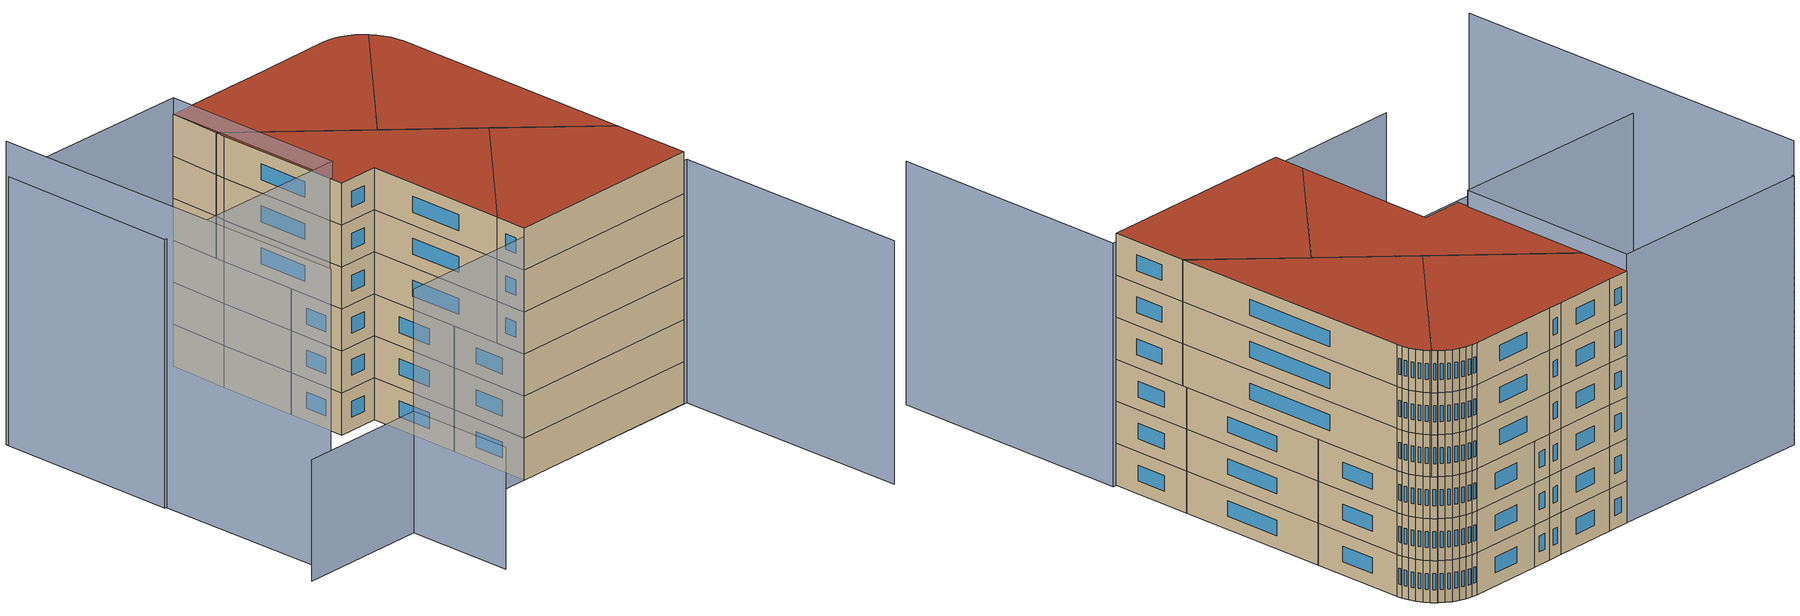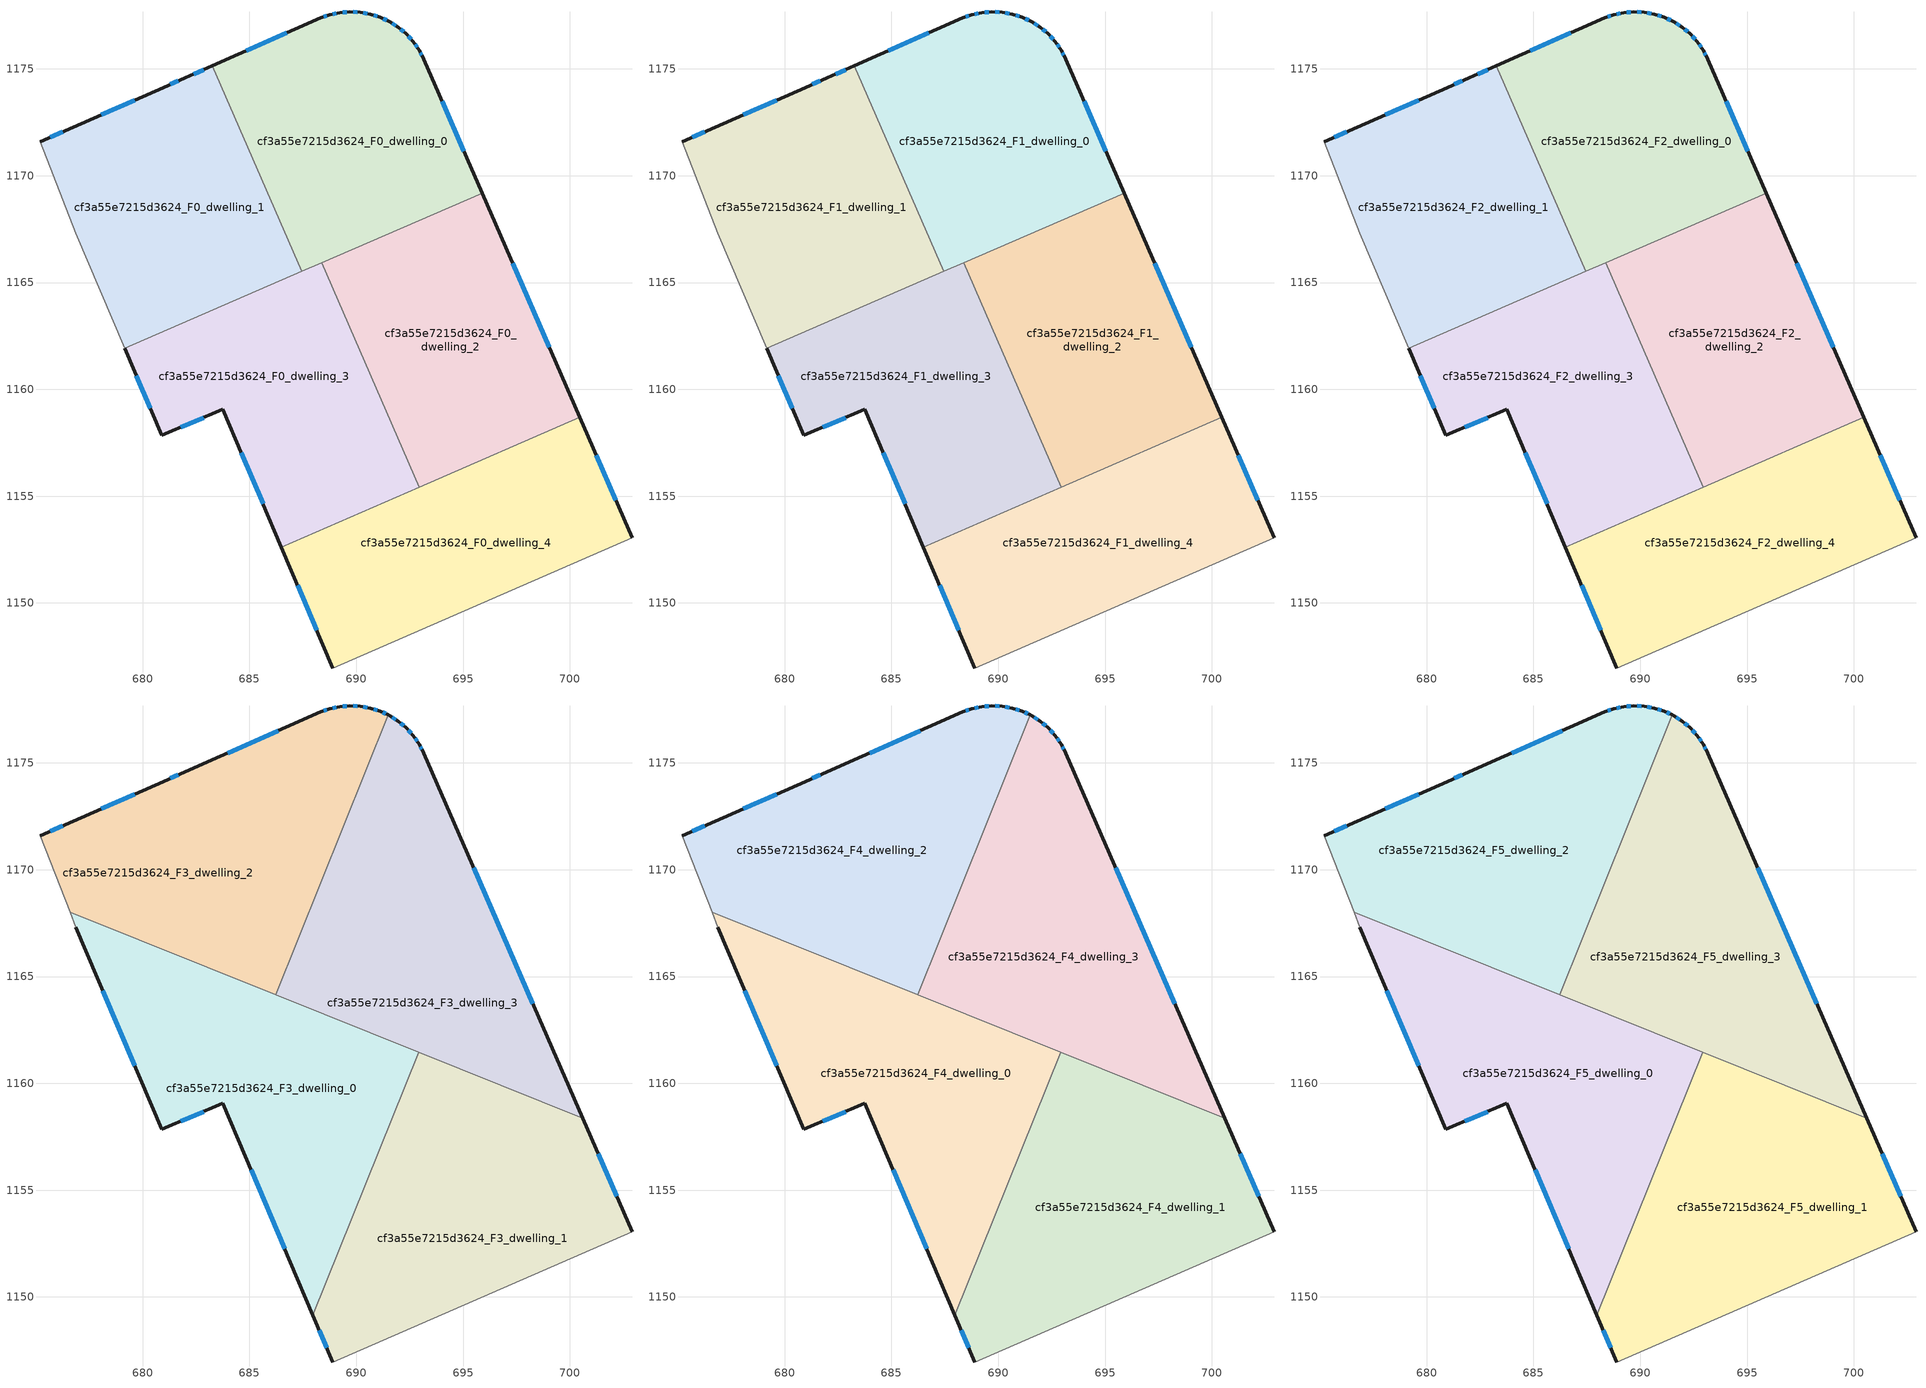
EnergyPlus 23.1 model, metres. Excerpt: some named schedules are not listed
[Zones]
cf3a55e7215d3624_F0_dwelling_0
 floor ground (EU_floor_Construction): 692.94,1175.88 693.14,1175.51 693.16,1175.46 695.89,1169.19 687.45,1165.52 683.27,1175.14 688.34,1177.39 688.75,1177.53 689.22,1177.63 689.71,1177.67 690.19,1177.65 690.67,1177.57 691.12,1177.42 691.13,1177.42 691.57,1177.21 691.97,1176.95 692.34,1176.64 692.67,1176.28 z0
 wall outside (EU_wall_Construction): 695.89,1169.19 693.16,1175.46 693.14,1175.51 692.94,1175.88 692.67,1176.28 692.34,1176.64 691.97,1176.95 691.57,1177.21 691.13,1177.42 691.12,1177.42 690.67,1177.57 690.19,1177.65 689.71,1177.67 689.22,1177.63 688.75,1177.53 688.34,1177.39 683.27,1175.14 z0:3
 wall to cf3a55e7215d3624_F0_dwelling_1 (EU_wall_Construction): 683.27,1175.14 687.45,1165.52 z0:3
 wall to cf3a55e7215d3624_F0_dwelling_2 (EU_wall_Construction): 688.38,1165.92 695.89,1169.19 z0:3
 wall to cf3a55e7215d3624_F0_dwelling_3 (EU_wall_Construction): 687.45,1165.52 688.38,1165.92 z0:3
 window (EU_Window_Construction): 686.75,1176.68 684.86,1175.85 / 688.62,1177.49 688.47,1177.43 / 689.07,1177.6 688.9,1177.56 / 689.55,1177.66 689.37,1177.65 / 690.04,1177.66 689.86,1177.67 / 690.52,1177.59 690.34,1177.63 / 690.98,1177.47 690.81,1177.52 / 691.43,1177.28 691.27,1177.35 / 691.85,1177.03 691.69,1177.13 / 692.23,1176.73 692.09,1176.85 / 692.57,1176.39 692.45,1176.52 / 692.86,1176 692.76,1176.15 / 693.08,1175.63 693.01,1175.76 / 695.03,1171.16 694.02,1173.5 z0.94:2.06
cf3a55e7215d3624_F0_dwelling_1
 floor ground (EU_floor_Construction): 683.27,1175.14 687.45,1165.52 679.16,1161.92 676.87,1167.31 675.2,1171.59 676.74,1172.26 680.96,1174.13 682,1174.58 z0
 wall outside (EU_wall_Construction): 683.27,1175.14 682,1174.58 680.96,1174.13 676.74,1172.26 675.2,1171.59 z0:3
 wall adiabatic (EU_wall_Construction): 675.2,1171.59 676.87,1167.31 679.16,1161.92 z0:3
 wall to cf3a55e7215d3624_F0_dwelling_3 (EU_wall_Construction): 679.16,1161.92 687.45,1165.52 z0:3
 window (EU_Window_Construction): 676.26,1172.05 675.68,1171.8 / 679.64,1173.54 678.06,1172.85 / 681.67,1174.44 681.28,1174.27 / 682.87,1174.97 682.39,1174.76 z0.94:2.06
cf3a55e7215d3624_F0_dwelling_2
 floor ground (EU_floor_Construction): 695.89,1169.19 700.46,1158.68 692.95,1155.42 688.38,1165.92 z0
 wall outside (EU_wall_Construction): 700.46,1158.68 695.89,1169.19 z0:3
 wall to cf3a55e7215d3624_F0_dwelling_3 (EU_wall_Construction): 688.38,1165.92 692.95,1155.42 z0:3
 wall to cf3a55e7215d3624_F0_dwelling_4 (EU_wall_Construction): 692.95,1155.42 700.46,1158.68 z0:3
 window (EU_Window_Construction): 699.02,1161.98 697.32,1165.9 z0.94:2.06
cf3a55e7215d3624_F0_dwelling_3
 floor ground (EU_floor_Construction): 688.38,1165.92 692.95,1155.42 686.5,1152.61 683.76,1159.06 680.9,1157.84 679.16,1161.92 z0
 wall outside (EU_wall_Construction): 679.16,1161.92 680.9,1157.84 683.76,1159.06 686.5,1152.61 z0:3
 wall to cf3a55e7215d3624_F0_dwelling_4 (EU_wall_Construction): 686.5,1152.61 692.95,1155.42 z0:3
 window (EU_Window_Construction): 684.62,1157.04 685.64,1154.64 / 681.79,1158.23 682.86,1158.68 / 679.71,1160.64 680.35,1159.12 z0.94:2.06
cf3a55e7215d3624_F0_dwelling_4
 floor ground (EU_floor_Construction): 700.46,1158.68 702.91,1153.05 688.91,1146.95 686.5,1152.61 z0
 wall outside (EU_wall_Construction): 702.91,1153.05 700.46,1158.68 / 686.5,1152.61 688.91,1146.95 z0:3
 wall adiabatic (EU_wall_Construction): 688.91,1146.95 702.91,1153.05 z0:3
 window (EU_Window_Construction): 702.14,1154.82 701.23,1156.92 / 687.25,1150.84 688.15,1148.72 z0.94:2.06
cf3a55e7215d3624_F1_dwelling_0
 floor to cf3a55e7215d3624_F0_dwelling_0 (EU_floor_Construction): 692.94,1175.88 693.14,1175.51 693.16,1175.46 695.89,1169.19 687.45,1165.52 683.27,1175.14 688.34,1177.39 688.75,1177.53 689.22,1177.63 689.71,1177.67 690.19,1177.65 690.67,1177.57 691.12,1177.42 691.13,1177.42 691.57,1177.21 691.97,1176.95 692.34,1176.64 692.67,1176.28 z3
 wall outside (EU_wall_Construction): 695.89,1169.19 693.16,1175.46 693.14,1175.51 692.94,1175.88 692.67,1176.28 692.34,1176.64 691.97,1176.95 691.57,1177.21 691.13,1177.42 691.12,1177.42 690.67,1177.57 690.19,1177.65 689.71,1177.67 689.22,1177.63 688.75,1177.53 688.34,1177.39 683.27,1175.14 z3:6
 wall to cf3a55e7215d3624_F1_dwelling_1 (EU_wall_Construction): 683.27,1175.14 687.45,1165.52 z3:6
 wall to cf3a55e7215d3624_F1_dwelling_2 (EU_wall_Construction): 688.38,1165.92 695.89,1169.19 z3:6
 wall to cf3a55e7215d3624_F1_dwelling_3 (EU_wall_Construction): 687.45,1165.52 688.38,1165.92 z3:6
 window (EU_Window_Construction): 686.75,1176.68 684.86,1175.85 / 688.62,1177.49 688.47,1177.43 / 689.07,1177.6 688.9,1177.56 / 689.55,1177.66 689.37,1177.65 / 690.04,1177.66 689.86,1177.67 / 690.52,1177.59 690.34,1177.63 / 690.98,1177.47 690.81,1177.52 / 691.43,1177.28 691.27,1177.35 / 691.85,1177.03 691.69,1177.13 / 692.23,1176.73 692.09,1176.85 / 692.57,1176.39 692.45,1176.52 / 692.86,1176 692.76,1176.15 / 693.08,1175.63 693.01,1175.76 / 695.03,1171.16 694.02,1173.5 z3.94:5.06
cf3a55e7215d3624_F1_dwelling_1
 floor to cf3a55e7215d3624_F0_dwelling_1 (EU_floor_Construction): 683.27,1175.14 687.45,1165.52 679.16,1161.92 676.87,1167.31 675.2,1171.59 676.74,1172.26 680.96,1174.13 682,1174.58 z3
 wall outside (EU_wall_Construction): 683.27,1175.14 682,1174.58 680.96,1174.13 676.74,1172.26 675.2,1171.59 z3:6
 wall adiabatic (EU_wall_Construction): 675.2,1171.59 676.87,1167.31 679.16,1161.92 z3:6
 wall to cf3a55e7215d3624_F1_dwelling_3 (EU_wall_Construction): 679.16,1161.92 687.45,1165.52 z3:6
 window (EU_Window_Construction): 676.26,1172.05 675.68,1171.8 / 679.64,1173.54 678.06,1172.85 / 681.67,1174.44 681.28,1174.27 / 682.87,1174.97 682.39,1174.76 z3.94:5.06
cf3a55e7215d3624_F1_dwelling_2
 floor to cf3a55e7215d3624_F0_dwelling_2 (EU_floor_Construction): 695.89,1169.19 700.46,1158.68 692.95,1155.42 688.38,1165.92 z3
 wall outside (EU_wall_Construction): 700.46,1158.68 695.89,1169.19 z3:6
 wall to cf3a55e7215d3624_F1_dwelling_3 (EU_wall_Construction): 688.38,1165.92 692.95,1155.42 z3:6
 wall to cf3a55e7215d3624_F1_dwelling_4 (EU_wall_Construction): 692.95,1155.42 700.46,1158.68 z3:6
 window (EU_Window_Construction): 699.02,1161.98 697.32,1165.9 z3.94:5.06
cf3a55e7215d3624_F1_dwelling_3
 floor to cf3a55e7215d3624_F0_dwelling_3 (EU_floor_Construction): 688.38,1165.92 692.95,1155.42 686.5,1152.61 683.76,1159.06 680.9,1157.84 679.16,1161.92 z3
 wall outside (EU_wall_Construction): 679.16,1161.92 680.9,1157.84 683.76,1159.06 686.5,1152.61 z3:6
 wall to cf3a55e7215d3624_F1_dwelling_4 (EU_wall_Construction): 686.5,1152.61 692.95,1155.42 z3:6
 window (EU_Window_Construction): 684.62,1157.04 685.64,1154.64 / 681.79,1158.23 682.86,1158.68 / 679.71,1160.64 680.35,1159.12 z3.94:5.06
cf3a55e7215d3624_F1_dwelling_4
 floor to cf3a55e7215d3624_F0_dwelling_4 (EU_floor_Construction): 700.46,1158.68 702.91,1153.05 688.91,1146.95 686.5,1152.61 z3
 wall outside (EU_wall_Construction): 702.91,1153.05 700.46,1158.68 / 686.5,1152.61 688.91,1146.95 z3:6
 wall adiabatic (EU_wall_Construction): 688.91,1146.95 702.91,1153.05 z3:6
 window (EU_Window_Construction): 702.14,1154.82 701.23,1156.92 / 687.25,1150.84 688.15,1148.72 z3.94:5.06
cf3a55e7215d3624_F2_dwelling_0
 floor to cf3a55e7215d3624_F1_dwelling_0 (EU_floor_Construction): 692.94,1175.88 693.14,1175.51 693.16,1175.46 695.89,1169.19 687.45,1165.52 683.27,1175.14 688.34,1177.39 688.75,1177.53 689.22,1177.63 689.71,1177.67 690.19,1177.65 690.67,1177.57 691.12,1177.42 691.13,1177.42 691.57,1177.21 691.97,1176.95 692.34,1176.64 692.67,1176.28 z6
 wall outside (EU_wall_Construction): 695.89,1169.19 693.16,1175.46 693.14,1175.51 692.94,1175.88 692.67,1176.28 692.34,1176.64 691.97,1176.95 691.57,1177.21 691.13,1177.42 691.12,1177.42 690.67,1177.57 690.19,1177.65 689.71,1177.67 689.22,1177.63 688.75,1177.53 688.34,1177.39 683.27,1175.14 z6:9
 wall to cf3a55e7215d3624_F2_dwelling_1 (EU_wall_Construction): 683.27,1175.14 687.45,1165.52 z6:9
 wall to cf3a55e7215d3624_F2_dwelling_2 (EU_wall_Construction): 688.38,1165.92 695.89,1169.19 z6:9
 wall to cf3a55e7215d3624_F2_dwelling_3 (EU_wall_Construction): 687.45,1165.52 688.38,1165.92 z6:9
 window (EU_Window_Construction): 686.75,1176.68 684.86,1175.85 / 688.62,1177.49 688.47,1177.43 / 689.07,1177.6 688.9,1177.56 / 689.55,1177.66 689.37,1177.65 / 690.04,1177.66 689.86,1177.67 / 690.52,1177.59 690.34,1177.63 / 690.98,1177.47 690.81,1177.52 / 691.43,1177.28 691.27,1177.35 / 691.85,1177.03 691.69,1177.13 / 692.23,1176.73 692.09,1176.85 / 692.57,1176.39 692.45,1176.52 / 692.86,1176 692.76,1176.15 / 693.08,1175.63 693.01,1175.76 / 695.03,1171.16 694.02,1173.5 z6.94:8.06
cf3a55e7215d3624_F2_dwelling_1
 floor to cf3a55e7215d3624_F1_dwelling_1 (EU_floor_Construction): 683.27,1175.14 687.45,1165.52 679.16,1161.92 676.87,1167.31 675.2,1171.59 676.74,1172.26 680.96,1174.13 682,1174.58 z6
 wall outside (EU_wall_Construction): 683.27,1175.14 682,1174.58 680.96,1174.13 676.74,1172.26 675.2,1171.59 z6:9
 wall adiabatic (EU_wall_Construction): 675.2,1171.59 676.87,1167.31 679.16,1161.92 z6:9
 wall to cf3a55e7215d3624_F2_dwelling_3 (EU_wall_Construction): 679.16,1161.92 687.45,1165.52 z6:9
 window (EU_Window_Construction): 676.26,1172.05 675.68,1171.8 / 679.64,1173.54 678.06,1172.85 / 681.67,1174.44 681.28,1174.27 / 682.87,1174.97 682.39,1174.76 z6.94:8.06
cf3a55e7215d3624_F2_dwelling_2
 floor to cf3a55e7215d3624_F1_dwelling_2 (EU_floor_Construction): 695.89,1169.19 700.46,1158.68 692.95,1155.42 688.38,1165.92 z6
 wall outside (EU_wall_Construction): 700.46,1158.68 695.89,1169.19 z6:9
 wall to cf3a55e7215d3624_F2_dwelling_3 (EU_wall_Construction): 688.38,1165.92 692.95,1155.42 z6:9
 wall to cf3a55e7215d3624_F2_dwelling_4 (EU_wall_Construction): 692.95,1155.42 700.46,1158.68 z6:9
 window (EU_Window_Construction): 699.02,1161.98 697.32,1165.9 z6.94:8.06
 ceiling adiabatic (EU_roof_Construction): 700.46,1158.68 695.89,1169.19 688.38,1165.92 689.78,1162.71 700.14,1158.55 z9; 700.14,1158.55 689.78,1162.71 692.95,1155.42 z9
cf3a55e7215d3624_F2_dwelling_3
 floor to cf3a55e7215d3624_F1_dwelling_3 (EU_floor_Construction): 688.38,1165.92 692.95,1155.42 686.5,1152.61 683.76,1159.06 680.9,1157.84 679.16,1161.92 z6
 wall outside (EU_wall_Construction): 679.16,1161.92 680.9,1157.84 683.76,1159.06 686.5,1152.61 z6:9
 wall to cf3a55e7215d3624_F2_dwelling_4 (EU_wall_Construction): 686.5,1152.61 692.95,1155.42 z6:9
 window (EU_Window_Construction): 684.62,1157.04 685.64,1154.64 / 681.79,1158.23 682.86,1158.68 / 679.71,1160.64 680.35,1159.12 z6.94:8.06
 ceiling adiabatic (EU_roof_Construction): 692.95,1155.42 691.67,1158.35 689.98,1154.13 z9; 689.78,1162.71 688.38,1165.92 686.65,1165.17 686.23,1164.14 z9
cf3a55e7215d3624_F2_dwelling_4
 floor to cf3a55e7215d3624_F1_dwelling_4 (EU_floor_Construction): 700.46,1158.68 702.91,1153.05 688.91,1146.95 686.5,1152.61 z6
 wall outside (EU_wall_Construction): 702.91,1153.05 700.46,1158.68 / 686.5,1152.61 688.91,1146.95 z6:9
 wall adiabatic (EU_wall_Construction): 688.91,1146.95 702.91,1153.05 z6:9
 window (EU_Window_Construction): 702.14,1154.82 701.23,1156.92 / 687.25,1150.84 688.15,1148.72 z6.94:8.06
cf3a55e7215d3624_F3_dwelling_0
 floor to cf3a55e7215d3624_F2_dwelling_3 (EU_floor_Construction): 689.78,1162.71 691.67,1158.35 689.98,1154.13 686.5,1152.61 683.76,1159.06 680.9,1157.84 679.17,1161.92 685.21,1164.55 z9
 floor to cf3a55e7215d3624_F2_dwelling_4 (EU_floor_Construction): 689.98,1154.13 687.97,1149.14 686.5,1152.61 z9
 floor to cf3a55e7215d3624_F2_dwelling_1 (EU_floor_Construction): 685.21,1164.55 679.17,1161.92 676.87,1167.31 676.6,1168.01 z9
 floor adiabatic (EU_floor_Construction): 692.92,1161.45 691.67,1158.35 689.78,1162.71 z9
 wall outside (EU_wall_Construction): 676.87,1167.31 680.9,1157.84 683.76,1159.06 687.97,1149.14 z9:12
 wall to cf3a55e7215d3624_F3_dwelling_1 (EU_wall_Construction): 687.97,1149.14 692.92,1161.45 z9:12
 wall adiabatic (EU_wall_Construction): 676.6,1168.01 676.87,1167.31 z9:12
 wall to cf3a55e7215d3624_F3_dwelling_2 (EU_wall_Construction): 686.23,1164.14 676.6,1168.01 z9:12
 wall to cf3a55e7215d3624_F3_dwelling_3 (EU_wall_Construction): 692.92,1161.45 686.23,1164.14 z9:12
 window (EU_Window_Construction): 685.08,1155.95 686.65,1152.25 / 681.79,1158.23 682.86,1158.68 / 678.13,1164.35 679.64,1160.81 z9.94:11.06
cf3a55e7215d3624_F3_dwelling_1
 floor to cf3a55e7215d3624_F2_dwelling_4 (EU_floor_Construction): 700.6,1158.36 702.91,1153.05 688.91,1146.95 687.97,1149.14 689.98,1154.13 700.14,1158.55 z9
 floor adiabatic (EU_floor_Construction): 700.14,1158.55 689.98,1154.13 692.92,1161.45 z9
 wall outside (EU_wall_Construction): 687.97,1149.14 688.91,1146.95 / 702.91,1153.05 700.6,1158.36 z9:12
 wall adiabatic (EU_wall_Construction): 688.91,1146.95 702.91,1153.05 z9:12
 wall to cf3a55e7215d3624_F3_dwelling_3 (EU_wall_Construction): 700.6,1158.36 692.92,1161.45 z9:12
 window (EU_Window_Construction): 688.27,1148.45 688.61,1147.63 / 702.18,1154.71 701.32,1156.7 z9.94:11.06
cf3a55e7215d3624_F3_dwelling_2
 floor to cf3a55e7215d3624_F2_dwelling_1 (EU_floor_Construction): 683.27,1175.14 687.11,1166.31 686.65,1165.17 685.21,1164.55 676.6,1168.01 675.2,1171.59 676.74,1172.26 680.96,1174.13 682,1174.58 z9
 floor to cf3a55e7215d3624_F2_dwelling_0 (EU_floor_Construction): 691.5,1177.24 687.11,1166.31 683.27,1175.14 688.34,1177.39 688.75,1177.53 689.22,1177.63 689.71,1177.67 690.19,1177.65 690.67,1177.57 691.12,1177.42 691.13,1177.42 z9
 floor to cf3a55e7215d3624_F2_dwelling_3 (EU_floor_Construction): 686.65,1165.17 686.23,1164.14 685.21,1164.55 z9
 wall outside (EU_wall_Construction): 691.5,1177.24 691.13,1177.42 691.12,1177.42 690.67,1177.57 690.19,1177.65 689.71,1177.67 689.22,1177.63 688.75,1177.53 688.34,1177.39 682,1174.58 680.96,1174.13 676.74,1172.26 675.2,1171.59 z9:12
 wall to cf3a55e7215d3624_F3_dwelling_3 (EU_wall_Construction): 686.23,1164.14 691.5,1177.24 z9:12
 wall adiabatic (EU_wall_Construction): 675.2,1171.59 676.6,1168.01 z9:12
 window (EU_Window_Construction): 686.35,1176.51 683.98,1175.46 / 688.62,1177.49 688.47,1177.43 / 689.07,1177.6 688.9,1177.56 / 689.55,1177.66 689.37,1177.65 / 690.04,1177.66 689.86,1177.67 / 690.52,1177.59 690.34,1177.63 / 690.98,1177.47 690.81,1177.52 / 691.38,1177.3 691.24,1177.36 / 676.26,1172.05 675.68,1171.8 / 679.64,1173.54 678.06,1172.85 / 681.67,1174.44 681.28,1174.27 z9.94:11.06
cf3a55e7215d3624_F3_dwelling_3
 floor to cf3a55e7215d3624_F2_dwelling_0 (EU_floor_Construction): 692.94,1175.88 693.14,1175.51 693.16,1175.46 695.89,1169.19 687.45,1165.52 687.11,1166.31 691.5,1177.24 691.57,1177.21 691.97,1176.95 692.34,1176.64 692.67,1176.28 z9
 floor to cf3a55e7215d3624_F2_dwelling_1 (EU_floor_Construction): 687.11,1166.31 687.45,1165.52 686.65,1165.17 z9
 floor to cf3a55e7215d3624_F2_dwelling_4 (EU_floor_Construction): 700.46,1158.68 700.6,1158.36 700.14,1158.55 z9
 floor adiabatic (EU_floor_Construction): 695.89,1169.19 700.6,1158.36 700.46,1158.68 700.14,1158.55 686.23,1164.14 686.65,1165.17 z9
 wall outside (EU_wall_Construction): 700.6,1158.36 693.16,1175.46 693.14,1175.51 692.94,1175.88 692.67,1176.28 692.34,1176.64 691.97,1176.95 691.57,1177.21 691.5,1177.24 z9:12
 window (EU_Window_Construction): 692.57,1176.39 692.45,1176.52 / 692.86,1176 692.76,1176.15 / 693.08,1175.63 693.01,1175.76 / 698.27,1163.72 695.49,1170.1 / 691.85,1177.03 691.69,1177.13 / 692.23,1176.73 692.09,1176.85 z9.94:11.06
cf3a55e7215d3624_F4_dwelling_0
 floor to cf3a55e7215d3624_F3_dwelling_0 (EU_floor_Construction): 692.92,1161.45 687.97,1149.14 683.76,1159.06 680.9,1157.84 676.87,1167.31 676.6,1168.01 z12
 wall outside (EU_wall_Construction): 676.87,1167.31 680.9,1157.84 683.76,1159.06 687.97,1149.14 z12:15
 wall to cf3a55e7215d3624_F4_dwelling_1 (EU_wall_Construction): 687.97,1149.14 692.92,1161.45 z12:15
 wall adiabatic (EU_wall_Construction): 676.6,1168.01 676.87,1167.31 z12:15
 wall to cf3a55e7215d3624_F4_dwelling_2 (EU_wall_Construction): 686.23,1164.14 676.6,1168.01 z12:15
 wall to cf3a55e7215d3624_F4_dwelling_3 (EU_wall_Construction): 692.92,1161.45 686.23,1164.14 z12:15
 window (EU_Window_Construction): 685.08,1155.95 686.65,1152.25 / 681.79,1158.23 682.86,1158.68 / 678.13,1164.35 679.64,1160.81 z12.94:14.06
cf3a55e7215d3624_F4_dwelling_1
 floor to cf3a55e7215d3624_F3_dwelling_1 (EU_floor_Construction): 700.6,1158.36 702.91,1153.05 688.91,1146.95 687.97,1149.14 692.92,1161.45 z12
 wall outside (EU_wall_Construction): 687.97,1149.14 688.91,1146.95 / 702.91,1153.05 700.6,1158.36 z12:15
 wall adiabatic (EU_wall_Construction): 688.91,1146.95 702.91,1153.05 z12:15
 wall to cf3a55e7215d3624_F4_dwelling_3 (EU_wall_Construction): 700.6,1158.36 692.92,1161.45 z12:15
 window (EU_Window_Construction): 688.27,1148.45 688.61,1147.63 / 702.18,1154.71 701.32,1156.7 z12.94:14.06
cf3a55e7215d3624_F4_dwelling_2
 floor to cf3a55e7215d3624_F3_dwelling_2 (EU_floor_Construction): 691.5,1177.24 686.23,1164.14 676.6,1168.01 675.2,1171.59 676.74,1172.26 680.96,1174.13 682,1174.58 688.34,1177.39 688.75,1177.53 689.22,1177.63 689.71,1177.67 690.19,1177.65 690.67,1177.57 691.12,1177.42 691.13,1177.42 z12
 wall outside (EU_wall_Construction): 691.5,1177.24 691.13,1177.42 691.12,1177.42 690.67,1177.57 690.19,1177.65 689.71,1177.67 689.22,1177.63 688.75,1177.53 688.34,1177.39 682,1174.58 680.96,1174.13 676.74,1172.26 675.2,1171.59 z12:15
 wall to cf3a55e7215d3624_F4_dwelling_3 (EU_wall_Construction): 686.23,1164.14 691.5,1177.24 z12:15
 wall adiabatic (EU_wall_Construction): 675.2,1171.59 676.6,1168.01 z12:15
 window (EU_Window_Construction): 686.35,1176.51 683.98,1175.46 / 688.62,1177.49 688.47,1177.43 / 689.07,1177.6 688.9,1177.56 / 689.55,1177.66 689.37,1177.65 / 690.04,1177.66 689.86,1177.67 / 690.52,1177.59 690.34,1177.63 / 690.98,1177.47 690.81,1177.52 / 691.38,1177.3 691.24,1177.36 / 676.26,1172.05 675.68,1171.8 / 679.64,1173.54 678.06,1172.85 / 681.67,1174.44 681.28,1174.27 z12.94:14.06
cf3a55e7215d3624_F4_dwelling_3
 floor to cf3a55e7215d3624_F3_dwelling_3 (EU_floor_Construction): 693.16,1175.46 700.6,1158.36 686.23,1164.14 691.5,1177.24 691.57,1177.21 691.97,1176.95 692.34,1176.64 692.67,1176.28 692.94,1175.88 693.14,1175.51 z12
 wall outside (EU_wall_Construction): 700.6,1158.36 693.16,1175.46 693.14,1175.51 692.94,1175.88 692.67,1176.28 692.34,1176.64 691.97,1176.95 691.57,1177.21 691.5,1177.24 z12:15
 window (EU_Window_Construction): 692.57,1176.39 692.45,1176.52 / 692.86,1176 692.76,1176.15 / 693.08,1175.63 693.01,1175.76 / 698.27,1163.72 695.49,1170.1 / 691.85,1177.03 691.69,1177.13 / 692.23,1176.73 692.09,1176.85 z12.94:14.06
cf3a55e7215d3624_F5_dwelling_0
 floor to cf3a55e7215d3624_F4_dwelling_0 (EU_floor_Construction): 692.92,1161.45 687.97,1149.14 683.76,1159.06 680.9,1157.84 676.87,1167.31 676.6,1168.01 z15
 wall outside (EU_wall_Construction): 676.87,1167.31 680.9,1157.84 683.76,1159.06 687.97,1149.14 z15:18
 wall to cf3a55e7215d3624_F5_dwelling_1 (EU_wall_Construction): 687.97,1149.14 692.92,1161.45 z15:18
 wall adiabatic (EU_wall_Construction): 676.6,1168.01 676.87,1167.31 z15:18
 wall to cf3a55e7215d3624_F5_dwelling_2 (EU_wall_Construction): 686.23,1164.14 676.6,1168.01 z15:18
 wall to cf3a55e7215d3624_F5_dwelling_3 (EU_wall_Construction): 692.92,1161.45 686.23,1164.14 z15:18
 window (EU_Window_Construction): 685.08,1155.95 686.65,1152.25 / 681.79,1158.23 682.86,1158.68 / 678.13,1164.35 679.64,1160.81 z15.94:17.06
 roof outside (EU_roof_Construction): 687.97,1149.14 692.92,1161.45 676.6,1168.01 676.87,1167.31 680.9,1157.84 683.76,1159.06 z18
cf3a55e7215d3624_F5_dwelling_1
 floor to cf3a55e7215d3624_F4_dwelling_1 (EU_floor_Construction): 700.6,1158.36 702.91,1153.05 688.91,1146.95 687.97,1149.14 692.92,1161.45 z15
 wall outside (EU_wall_Construction): 687.97,1149.14 688.91,1146.95 / 702.91,1153.05 700.6,1158.36 z15:18
 wall adiabatic (EU_wall_Construction): 688.91,1146.95 702.91,1153.05 z15:18
 wall to cf3a55e7215d3624_F5_dwelling_3 (EU_wall_Construction): 700.6,1158.36 692.92,1161.45 z15:18
 window (EU_Window_Construction): 688.27,1148.45 688.61,1147.63 / 702.18,1154.71 701.32,1156.7 z15.94:17.06
 roof outside (EU_roof_Construction): 702.91,1153.05 700.6,1158.36 692.92,1161.45 687.97,1149.14 688.91,1146.95 z18
cf3a55e7215d3624_F5_dwelling_2
 floor to cf3a55e7215d3624_F4_dwelling_2 (EU_floor_Construction): 691.5,1177.24 686.23,1164.14 676.6,1168.01 675.2,1171.59 676.74,1172.26 680.96,1174.13 682,1174.58 688.34,1177.39 688.75,1177.53 689.22,1177.63 689.71,1177.67 690.19,1177.65 690.67,1177.57 691.12,1177.42 691.13,1177.42 z15
 wall outside (EU_wall_Construction): 691.5,1177.24 691.13,1177.42 691.12,1177.42 690.67,1177.57 690.19,1177.65 689.71,1177.67 689.22,1177.63 688.75,1177.53 688.34,1177.39 682,1174.58 680.96,1174.13 676.74,1172.26 675.2,1171.59 z15:18
 wall to cf3a55e7215d3624_F5_dwelling_3 (EU_wall_Construction): 686.23,1164.14 691.5,1177.24 z15:18
 wall adiabatic (EU_wall_Construction): 675.2,1171.59 676.6,1168.01 z15:18
 window (EU_Window_Construction): 686.35,1176.51 683.98,1175.46 / 688.62,1177.49 688.47,1177.43 / 689.07,1177.6 688.9,1177.56 / 689.55,1177.66 689.37,1177.65 / 690.04,1177.66 689.86,1177.67 / 690.52,1177.59 690.34,1177.63 / 690.98,1177.47 690.81,1177.52 / 691.38,1177.3 691.24,1177.36 / 676.26,1172.05 675.68,1171.8 / 679.64,1173.54 678.06,1172.85 / 681.67,1174.44 681.28,1174.27 z15.94:17.06
 roof outside (EU_roof_Construction): 686.23,1164.14 691.5,1177.24 691.13,1177.42 691.12,1177.42 690.67,1177.57 690.19,1177.65 689.71,1177.67 689.22,1177.63 688.75,1177.53 688.34,1177.39 682,1174.58 680.96,1174.13 676.74,1172.26 675.2,1171.59 676.6,1168.01 z18
cf3a55e7215d3624_F5_dwelling_3
 floor to cf3a55e7215d3624_F4_dwelling_3 (EU_floor_Construction): 693.16,1175.46 700.6,1158.36 686.23,1164.14 691.5,1177.24 691.57,1177.21 691.97,1176.95 692.34,1176.64 692.67,1176.28 692.94,1175.88 693.14,1175.51 z15
 wall outside (EU_wall_Construction): 700.6,1158.36 693.16,1175.46 693.14,1175.51 692.94,1175.88 692.67,1176.28 692.34,1176.64 691.97,1176.95 691.57,1177.21 691.5,1177.24 z15:18
 window (EU_Window_Construction): 692.57,1176.39 692.45,1176.52 / 692.86,1176 692.76,1176.15 / 693.08,1175.63 693.01,1175.76 / 698.27,1163.72 695.49,1170.1 / 691.85,1177.03 691.69,1177.13 / 692.23,1176.73 692.09,1176.85 z15.94:17.06
 roof outside (EU_roof_Construction): 700.6,1158.36 693.16,1175.46 693.14,1175.51 692.94,1175.88 692.67,1176.28 692.34,1176.64 691.97,1176.95 691.57,1177.21 691.5,1177.24 686.23,1164.14 z18
shading: 670.25,1138.82 679.2,1142.72 / 679.2,1142.72 682.41,1135.35 z0:8.7; 679.19,1142.72 703.14,1153.15 / 703.14,1153.15 710.35,1136.6 z0:17.4; 660.62,1165.35 671.94,1139.56 z0:21.7; 666.07,1152.56 660.61,1165.38 / 660.61,1165.38 675.2,1171.6 / 675.2,1171.6 680.66,1158.77 / 680.66,1158.77 666.07,1152.56 z0:19.2
[Building]
EU S2 Campaign: North Axis=0; Terrain=City; Solar Distribution=FullExterior
[Site:Location]
Vienna: Latitude=48; Longitude=16.5; Time Zone=1; Elevation=183
[SizingPeriod:WeatherFileDays]
AnnualSizingPeriod: Begin Month=1; Begin Day of Month=1; End Month=12; End Day of Month=31; Day of Week for Start Day=Monday; Use Weather File Daylight Saving Period=No; Use Weather File Rain and Snow Indicators=No
[MATERIAL]
EU_InternalMass_Material: Roughness=MediumRough; Thickness=0.1; Conductivity=1; Density=1800; Specific Heat=900; Thermal Absorptance=0.9; Solar Absorptance=0.7; Visible Absorptance=0.7
[MATERIAL:NOMASS] Roughness=MediumRough; Thermal Absorptance=0.9; Solar Absorptance=0.7; Visible Absorptance=0.7
Name | Thermal Resistance
EU_wall_NoMass | 0.914258
EU_roof_NoMass | 0.954009
EU_floor_NoMass | 1.09711
[WINDOWMATERIAL:SIMPLEGLAZINGSYSTEM]
EU_Window_SimpleGlazing: UFactor=2.09642; Solar Heat Gain Coefficient=0.65; Visible Transmittance=0.65
[CONSTRUCTION]
EU_wall_Construction: EU_wall_NoMass
EU_roof_Construction: EU_roof_NoMass
EU_floor_Construction: EU_floor_NoMass
EU_Window_Construction: EU_Window_SimpleGlazing
EU_InternalMass_Construction: EU_InternalMass_Material
[ZONE] Type=1; Multiplier=1; Ceiling Height=autocalculate; Floor Area=autocalculate; Part of Total Floor Area=Yes
Name | Volume
cf3a55e7215d3624_F0_dwelling_0; cf3a55e7215d3624_F1_dwelling_0; cf3a55e7215d3624_F2_dwelling_0 | 281.453
cf3a55e7215d3624_F3_dwelling_0; cf3a55e7215d3624_F4_dwelling_0; cf3a55e7215d3624_F5_dwelling_0 | 351.748
cf3a55e7215d3624_F0_dwelling_1; cf3a55e7215d3624_F1_dwelling_1; cf3a55e7215d3624_F2_dwelling_1 | 281.4375
cf3a55e7215d3624_F3_dwelling_1; cf3a55e7215d3624_F4_dwelling_1; cf3a55e7215d3624_F5_dwelling_1 | 351.843
cf3a55e7215d3624_F0_dwelling_2; cf3a55e7215d3624_F1_dwelling_2; cf3a55e7215d3624_F2_dwelling_2 | 281.445
cf3a55e7215d3624_F3_dwelling_2; cf3a55e7215d3624_F4_dwelling_2; cf3a55e7215d3624_F5_dwelling_2 | 351.8
cf3a55e7215d3624_F0_dwelling_3; cf3a55e7215d3624_F1_dwelling_3; cf3a55e7215d3624_F2_dwelling_3 | 281.446
cf3a55e7215d3624_F3_dwelling_3; cf3a55e7215d3624_F4_dwelling_3; cf3a55e7215d3624_F5_dwelling_3 | 351.841
cf3a55e7215d3624_F0_dwelling_4; cf3a55e7215d3624_F1_dwelling_4; cf3a55e7215d3624_F2_dwelling_4 | 281.479
[INTERNALMASS] Construction=EU_InternalMass_Construction
Name | Zone or ZoneList | Surface Area
cf3a55e7215d3624_F0_dwelling_0_EU_InternalMass | cf3a55e7215d3624_F0_dwelling_0 | 93.8169
cf3a55e7215d3624_F0_dwelling_1_EU_InternalMass | cf3a55e7215d3624_F0_dwelling_1 | 93.8124
cf3a55e7215d3624_F0_dwelling_2_EU_InternalMass | cf3a55e7215d3624_F0_dwelling_2 | 93.8135
cf3a55e7215d3624_F0_dwelling_3_EU_InternalMass | cf3a55e7215d3624_F0_dwelling_3 | 93.8175
cf3a55e7215d3624_F0_dwelling_4_EU_InternalMass | cf3a55e7215d3624_F0_dwelling_4 | 93.826
cf3a55e7215d3624_F1_dwelling_0_EU_InternalMass | cf3a55e7215d3624_F1_dwelling_0 | 93.8169
cf3a55e7215d3624_F1_dwelling_1_EU_InternalMass | cf3a55e7215d3624_F1_dwelling_1 | 93.8124
cf3a55e7215d3624_F1_dwelling_2_EU_InternalMass | cf3a55e7215d3624_F1_dwelling_2 | 93.8135
cf3a55e7215d3624_F1_dwelling_3_EU_InternalMass | cf3a55e7215d3624_F1_dwelling_3 | 93.8175
cf3a55e7215d3624_F1_dwelling_4_EU_InternalMass | cf3a55e7215d3624_F1_dwelling_4 | 93.826
cf3a55e7215d3624_F2_dwelling_0_EU_InternalMass | cf3a55e7215d3624_F2_dwelling_0 | 93.8169
cf3a55e7215d3624_F2_dwelling_1_EU_InternalMass | cf3a55e7215d3624_F2_dwelling_1 | 93.8124
cf3a55e7215d3624_F2_dwelling_2_EU_InternalMass | cf3a55e7215d3624_F2_dwelling_2 | 93.8135
cf3a55e7215d3624_F2_dwelling_3_EU_InternalMass | cf3a55e7215d3624_F2_dwelling_3 | 93.8175
cf3a55e7215d3624_F2_dwelling_4_EU_InternalMass | cf3a55e7215d3624_F2_dwelling_4 | 93.826
cf3a55e7215d3624_F3_dwelling_0_EU_InternalMass | cf3a55e7215d3624_F3_dwelling_0 | 117.264
cf3a55e7215d3624_F3_dwelling_1_EU_InternalMass | cf3a55e7215d3624_F3_dwelling_1 | 117.281
cf3a55e7215d3624_F3_dwelling_2_EU_InternalMass | cf3a55e7215d3624_F3_dwelling_2 | 117.266
cf3a55e7215d3624_F3_dwelling_3_EU_InternalMass | cf3a55e7215d3624_F3_dwelling_3 | 117.28
cf3a55e7215d3624_F4_dwelling_0_EU_InternalMass | cf3a55e7215d3624_F4_dwelling_0 | 117.264
cf3a55e7215d3624_F4_dwelling_1_EU_InternalMass | cf3a55e7215d3624_F4_dwelling_1 | 117.281
cf3a55e7215d3624_F4_dwelling_2_EU_InternalMass | cf3a55e7215d3624_F4_dwelling_2 | 117.266
cf3a55e7215d3624_F4_dwelling_3_EU_InternalMass | cf3a55e7215d3624_F4_dwelling_3 | 117.28
cf3a55e7215d3624_F5_dwelling_0_EU_InternalMass | cf3a55e7215d3624_F5_dwelling_0 | 117.264
cf3a55e7215d3624_F5_dwelling_1_EU_InternalMass | cf3a55e7215d3624_F5_dwelling_1 | 117.281
cf3a55e7215d3624_F5_dwelling_2_EU_InternalMass | cf3a55e7215d3624_F5_dwelling_2 | 117.266
cf3a55e7215d3624_F5_dwelling_3_EU_InternalMass | cf3a55e7215d3624_F5_dwelling_3 | 117.28
[OTHEREQUIPMENT] Fuel Type=Electricity; Design Level Calculation Method=Watts/Area; Power per Zone Floor Area=1; Fraction Latent=0; Fraction Radiant=0; Fraction Lost=0; Carbon Dioxide Generation Rate=0; EndUse Subcategory=EU_Step8_InternalGains
Name | Zone or ZoneList or Space or SpaceList | Schedule
EU_Step8_InternalGain_cf3a55e7215d3624_F0_dwelling_0_f000 | cf3a55e7215d3624_F0_dwelling_0 | EU_Step8_GainSchedule_cf3a55e7215d3624_F0_dwelling_0_f000
EU_Step8_InternalGain_cf3a55e7215d3624_F0_dwelling_1_f000 | cf3a55e7215d3624_F0_dwelling_1 | EU_Step8_GainSchedule_cf3a55e7215d3624_F0_dwelling_1_f000
EU_Step8_InternalGain_cf3a55e7215d3624_F0_dwelling_2_f000 | cf3a55e7215d3624_F0_dwelling_2 | EU_Step8_GainSchedule_cf3a55e7215d3624_F0_dwelling_2_f000
EU_Step8_InternalGain_cf3a55e7215d3624_F0_dwelling_3_f000 | cf3a55e7215d3624_F0_dwelling_3 | EU_Step8_GainSchedule_cf3a55e7215d3624_F0_dwelling_3_f000
EU_Step8_InternalGain_cf3a55e7215d3624_F0_dwelling_4_f000 | cf3a55e7215d3624_F0_dwelling_4 | EU_Step8_GainSchedule_cf3a55e7215d3624_F0_dwelling_4_f000
EU_Step8_InternalGain_cf3a55e7215d3624_F1_dwelling_0_f000 | cf3a55e7215d3624_F1_dwelling_0 | EU_Step8_GainSchedule_cf3a55e7215d3624_F1_dwelling_0_f000
EU_Step8_InternalGain_cf3a55e7215d3624_F1_dwelling_1_f000 | cf3a55e7215d3624_F1_dwelling_1 | EU_Step8_GainSchedule_cf3a55e7215d3624_F1_dwelling_1_f000
EU_Step8_InternalGain_cf3a55e7215d3624_F1_dwelling_2_f000 | cf3a55e7215d3624_F1_dwelling_2 | EU_Step8_GainSchedule_cf3a55e7215d3624_F1_dwelling_2_f000
EU_Step8_InternalGain_cf3a55e7215d3624_F1_dwelling_3_f000 | cf3a55e7215d3624_F1_dwelling_3 | EU_Step8_GainSchedule_cf3a55e7215d3624_F1_dwelling_3_f000
EU_Step8_InternalGain_cf3a55e7215d3624_F1_dwelling_4_f000 | cf3a55e7215d3624_F1_dwelling_4 | EU_Step8_GainSchedule_cf3a55e7215d3624_F1_dwelling_4_f000
EU_Step8_InternalGain_cf3a55e7215d3624_F2_dwelling_0_f000 | cf3a55e7215d3624_F2_dwelling_0 | EU_Step8_GainSchedule_cf3a55e7215d3624_F2_dwelling_0_f000
EU_Step8_InternalGain_cf3a55e7215d3624_F2_dwelling_1_f000 | cf3a55e7215d3624_F2_dwelling_1 | EU_Step8_GainSchedule_cf3a55e7215d3624_F2_dwelling_1_f000
EU_Step8_InternalGain_cf3a55e7215d3624_F2_dwelling_2_f000 | cf3a55e7215d3624_F2_dwelling_2 | EU_Step8_GainSchedule_cf3a55e7215d3624_F2_dwelling_2_f000
EU_Step8_InternalGain_cf3a55e7215d3624_F2_dwelling_3_f000 | cf3a55e7215d3624_F2_dwelling_3 | EU_Step8_GainSchedule_cf3a55e7215d3624_F2_dwelling_3_f000
EU_Step8_InternalGain_cf3a55e7215d3624_F2_dwelling_4_f000 | cf3a55e7215d3624_F2_dwelling_4 | EU_Step8_GainSchedule_cf3a55e7215d3624_F2_dwelling_4_f000
EU_Step8_InternalGain_cf3a55e7215d3624_F3_dwelling_0_f000 | cf3a55e7215d3624_F3_dwelling_0 | EU_Step8_GainSchedule_cf3a55e7215d3624_F3_dwelling_0_f000
EU_Step8_InternalGain_cf3a55e7215d3624_F3_dwelling_1_f000 | cf3a55e7215d3624_F3_dwelling_1 | EU_Step8_GainSchedule_cf3a55e7215d3624_F3_dwelling_1_f000
EU_Step8_InternalGain_cf3a55e7215d3624_F3_dwelling_2_f000 | cf3a55e7215d3624_F3_dwelling_2 | EU_Step8_GainSchedule_cf3a55e7215d3624_F3_dwelling_2_f000
EU_Step8_InternalGain_cf3a55e7215d3624_F3_dwelling_3_f000 | cf3a55e7215d3624_F3_dwelling_3 | EU_Step8_GainSchedule_cf3a55e7215d3624_F3_dwelling_3_f000
EU_Step8_InternalGain_cf3a55e7215d3624_F4_dwelling_0_f000 | cf3a55e7215d3624_F4_dwelling_0 | EU_Step8_GainSchedule_cf3a55e7215d3624_F4_dwelling_0_f000
EU_Step8_InternalGain_cf3a55e7215d3624_F4_dwelling_1_f000 | cf3a55e7215d3624_F4_dwelling_1 | EU_Step8_GainSchedule_cf3a55e7215d3624_F4_dwelling_1_f000
EU_Step8_InternalGain_cf3a55e7215d3624_F4_dwelling_2_f000 | cf3a55e7215d3624_F4_dwelling_2 | EU_Step8_GainSchedule_cf3a55e7215d3624_F4_dwelling_2_f000
EU_Step8_InternalGain_cf3a55e7215d3624_F4_dwelling_3_f000 | cf3a55e7215d3624_F4_dwelling_3 | EU_Step8_GainSchedule_cf3a55e7215d3624_F4_dwelling_3_f000
EU_Step8_InternalGain_cf3a55e7215d3624_F5_dwelling_0_f000 | cf3a55e7215d3624_F5_dwelling_0 | EU_Step8_GainSchedule_cf3a55e7215d3624_F5_dwelling_0_f000
EU_Step8_InternalGain_cf3a55e7215d3624_F5_dwelling_1_f000 | cf3a55e7215d3624_F5_dwelling_1 | EU_Step8_GainSchedule_cf3a55e7215d3624_F5_dwelling_1_f000
EU_Step8_InternalGain_cf3a55e7215d3624_F5_dwelling_2_f000 | cf3a55e7215d3624_F5_dwelling_2 | EU_Step8_GainSchedule_cf3a55e7215d3624_F5_dwelling_2_f000
EU_Step8_InternalGain_cf3a55e7215d3624_F5_dwelling_3_f000 | cf3a55e7215d3624_F5_dwelling_3 | EU_Step8_GainSchedule_cf3a55e7215d3624_F5_dwelling_3_f000
[ZONEVENTILATION:DESIGNFLOWRATE] Schedule=EU_AlwaysOn; Design Flow Rate Calculation Method=AirChanges/Hour; Air Changes per Hour=0.546891; Ventilation Type=Natural; Fan Pressure Rise=0; Fan Total Efficiency=1; Constant Term Coefficient=1; Temperature Term Coefficient=0; Velocity Term Coefficient=0; Velocity Squared Term Coefficient=0; Minimum Indoor Temperature=-100; Maximum Indoor Temperature=100; Delta Temperature=-100; Minimum Outdoor Temperature=-100; Maximum Outdoor Temperature=100; Maximum Wind Speed=40
Name | Zone or ZoneList or Space or SpaceList
EU_ConstantAir_cf3a55e7215d3624_F0_dwelling_0 | cf3a55e7215d3624_F0_dwelling_0
EU_ConstantAir_cf3a55e7215d3624_F0_dwelling_1 | cf3a55e7215d3624_F0_dwelling_1
EU_ConstantAir_cf3a55e7215d3624_F0_dwelling_2 | cf3a55e7215d3624_F0_dwelling_2
EU_ConstantAir_cf3a55e7215d3624_F0_dwelling_3 | cf3a55e7215d3624_F0_dwelling_3
EU_ConstantAir_cf3a55e7215d3624_F0_dwelling_4 | cf3a55e7215d3624_F0_dwelling_4
EU_ConstantAir_cf3a55e7215d3624_F1_dwelling_0 | cf3a55e7215d3624_F1_dwelling_0
EU_ConstantAir_cf3a55e7215d3624_F1_dwelling_1 | cf3a55e7215d3624_F1_dwelling_1
EU_ConstantAir_cf3a55e7215d3624_F1_dwelling_2 | cf3a55e7215d3624_F1_dwelling_2
EU_ConstantAir_cf3a55e7215d3624_F1_dwelling_3 | cf3a55e7215d3624_F1_dwelling_3
EU_ConstantAir_cf3a55e7215d3624_F1_dwelling_4 | cf3a55e7215d3624_F1_dwelling_4
EU_ConstantAir_cf3a55e7215d3624_F2_dwelling_0 | cf3a55e7215d3624_F2_dwelling_0
EU_ConstantAir_cf3a55e7215d3624_F2_dwelling_1 | cf3a55e7215d3624_F2_dwelling_1
EU_ConstantAir_cf3a55e7215d3624_F2_dwelling_2 | cf3a55e7215d3624_F2_dwelling_2
EU_ConstantAir_cf3a55e7215d3624_F2_dwelling_3 | cf3a55e7215d3624_F2_dwelling_3
EU_ConstantAir_cf3a55e7215d3624_F2_dwelling_4 | cf3a55e7215d3624_F2_dwelling_4
EU_ConstantAir_cf3a55e7215d3624_F3_dwelling_0 | cf3a55e7215d3624_F3_dwelling_0
EU_ConstantAir_cf3a55e7215d3624_F3_dwelling_1 | cf3a55e7215d3624_F3_dwelling_1
EU_ConstantAir_cf3a55e7215d3624_F3_dwelling_2 | cf3a55e7215d3624_F3_dwelling_2
EU_ConstantAir_cf3a55e7215d3624_F3_dwelling_3 | cf3a55e7215d3624_F3_dwelling_3
EU_ConstantAir_cf3a55e7215d3624_F4_dwelling_0 | cf3a55e7215d3624_F4_dwelling_0
EU_ConstantAir_cf3a55e7215d3624_F4_dwelling_1 | cf3a55e7215d3624_F4_dwelling_1
EU_ConstantAir_cf3a55e7215d3624_F4_dwelling_2 | cf3a55e7215d3624_F4_dwelling_2
EU_ConstantAir_cf3a55e7215d3624_F4_dwelling_3 | cf3a55e7215d3624_F4_dwelling_3
EU_ConstantAir_cf3a55e7215d3624_F5_dwelling_0 | cf3a55e7215d3624_F5_dwelling_0
EU_ConstantAir_cf3a55e7215d3624_F5_dwelling_1 | cf3a55e7215d3624_F5_dwelling_1
EU_ConstantAir_cf3a55e7215d3624_F5_dwelling_2 | cf3a55e7215d3624_F5_dwelling_2
EU_ConstantAir_cf3a55e7215d3624_F5_dwelling_3 | cf3a55e7215d3624_F5_dwelling_3
[HVACTEMPLATE:ZONE:IDEALLOADSAIRSYSTEM] System Availability Schedule=EU_AlwaysOn; Maximum Heating Supply Air Temperature=50; Minimum Cooling Supply Air Temperature=13; Maximum Heating Supply Air Humidity Ratio=0.0156; Minimum Cooling Supply Air Humidity Ratio=0.0077; Heating Limit=NoLimit; Cooling Limit=NoLimit; Heating Availability Schedule=EU_AlwaysOn; Cooling Availability Schedule=EU_CoolingOff; Dehumidification Control Type=ConstantSensibleHeatRatio; Cooling Sensible Heat Ratio=0.7; Dehumidification Setpoint=60; Humidification Control Type=None; Humidification Setpoint=30; Outdoor Air Method=None; Outdoor Air Flow Rate per Person=0.00944; Outdoor Air Flow Rate per Zone Floor Area=0; Outdoor Air Flow Rate per Zone=0; Demand Controlled Ventilation Type=None; Outdoor Air Economizer Type=NoEconomizer; Heat Recovery Type=None; Sensible Heat Recovery Effectiveness=0.7; Latent Heat Recovery Effectiveness=0.65
Name | Template Thermostat
cf3a55e7215d3624_F0_dwelling_0 | EU_HeatOnly_cf3a55e7215d3624_F0_dwelling_0
cf3a55e7215d3624_F0_dwelling_1 | EU_HeatOnly_cf3a55e7215d3624_F0_dwelling_1
cf3a55e7215d3624_F0_dwelling_2 | EU_HeatOnly_cf3a55e7215d3624_F0_dwelling_2
cf3a55e7215d3624_F0_dwelling_3 | EU_HeatOnly_cf3a55e7215d3624_F0_dwelling_3
cf3a55e7215d3624_F0_dwelling_4 | EU_HeatOnly_cf3a55e7215d3624_F0_dwelling_4
cf3a55e7215d3624_F1_dwelling_0 | EU_HeatOnly_cf3a55e7215d3624_F1_dwelling_0
cf3a55e7215d3624_F1_dwelling_1 | EU_HeatOnly_cf3a55e7215d3624_F1_dwelling_1
cf3a55e7215d3624_F1_dwelling_2 | EU_HeatOnly_cf3a55e7215d3624_F1_dwelling_2
cf3a55e7215d3624_F1_dwelling_3 | EU_HeatOnly_cf3a55e7215d3624_F1_dwelling_3
cf3a55e7215d3624_F1_dwelling_4 | EU_HeatOnly_cf3a55e7215d3624_F1_dwelling_4
cf3a55e7215d3624_F2_dwelling_0 | EU_HeatOnly_cf3a55e7215d3624_F2_dwelling_0
cf3a55e7215d3624_F2_dwelling_1 | EU_HeatOnly_cf3a55e7215d3624_F2_dwelling_1
cf3a55e7215d3624_F2_dwelling_2 | EU_HeatOnly_cf3a55e7215d3624_F2_dwelling_2
cf3a55e7215d3624_F2_dwelling_3 | EU_HeatOnly_cf3a55e7215d3624_F2_dwelling_3
cf3a55e7215d3624_F2_dwelling_4 | EU_HeatOnly_cf3a55e7215d3624_F2_dwelling_4
cf3a55e7215d3624_F3_dwelling_0 | EU_HeatOnly_cf3a55e7215d3624_F3_dwelling_0
cf3a55e7215d3624_F3_dwelling_1 | EU_HeatOnly_cf3a55e7215d3624_F3_dwelling_1
cf3a55e7215d3624_F3_dwelling_2 | EU_HeatOnly_cf3a55e7215d3624_F3_dwelling_2
cf3a55e7215d3624_F3_dwelling_3 | EU_HeatOnly_cf3a55e7215d3624_F3_dwelling_3
cf3a55e7215d3624_F4_dwelling_0 | EU_HeatOnly_cf3a55e7215d3624_F4_dwelling_0
cf3a55e7215d3624_F4_dwelling_1 | EU_HeatOnly_cf3a55e7215d3624_F4_dwelling_1
cf3a55e7215d3624_F4_dwelling_2 | EU_HeatOnly_cf3a55e7215d3624_F4_dwelling_2
cf3a55e7215d3624_F4_dwelling_3 | EU_HeatOnly_cf3a55e7215d3624_F4_dwelling_3
cf3a55e7215d3624_F5_dwelling_0 | EU_HeatOnly_cf3a55e7215d3624_F5_dwelling_0
cf3a55e7215d3624_F5_dwelling_1 | EU_HeatOnly_cf3a55e7215d3624_F5_dwelling_1
cf3a55e7215d3624_F5_dwelling_2 | EU_HeatOnly_cf3a55e7215d3624_F5_dwelling_2
cf3a55e7215d3624_F5_dwelling_3 | EU_HeatOnly_cf3a55e7215d3624_F5_dwelling_3
[SIZING:ZONE] Zone Cooling Design Supply Air Temperature Input Method=SupplyAirTemperature; Zone Cooling Design Supply Air Temperature=13; Zone Heating Design Supply Air Temperature Input Method=SupplyAirTemperature; Zone Heating Design Supply Air Temperature=50; Zone Cooling Design Supply Air Humidity Ratio=0.008; Zone Heating Design Supply Air Humidity Ratio=0.008; Cooling Design Air Flow Method=DesignDay; Cooling Design Air Flow Rate=0; Cooling Minimum Air Flow per Zone Floor Area=0.000762; Cooling Minimum Air Flow=0; Cooling Minimum Air Flow Fraction=0.2; Heating Design Air Flow Method=DesignDay; Heating Design Air Flow Rate=0; Heating Maximum Air Flow per Zone Floor Area=0.002032; Heating Maximum Air Flow=0.141576; Heating Maximum Air Flow Fraction=0.3; Account for Dedicated Outdoor Air System=No; Dedicated Outdoor Air System Control Strategy=NeutralSupplyAir; Dedicated Outdoor Air Low Setpoint Temperature for Design=autosize; Dedicated Outdoor Air High Setpoint Temperature for Design=autosize; Zone Load Sizing Method=Sensible Load Only No Latent Load; Zone Latent Cooling Design Supply Air Humidity Ratio Input Method=HumidityRatioDifference; Zone Cooling Design Supply Air Humidity Ratio Difference=0.005; Zone Latent Heating Design Supply Air Humidity Ratio Input Method=HumidityRatioDifference; Zone Humidification Design Supply Air Humidity Ratio Difference=0.005
cf3a55e7215d3624_F0_dwelling_0; cf3a55e7215d3624_F0_dwelling_1; cf3a55e7215d3624_F0_dwelling_2; cf3a55e7215d3624_F0_dwelling_3; cf3a55e7215d3624_F0_dwelling_4; cf3a55e7215d3624_F1_dwelling_0; cf3a55e7215d3624_F1_dwelling_1; cf3a55e7215d3624_F1_dwelling_2; cf3a55e7215d3624_F1_dwelling_3; cf3a55e7215d3624_F1_dwelling_4; cf3a55e7215d3624_F2_dwelling_0; cf3a55e7215d3624_F2_dwelling_1; cf3a55e7215d3624_F2_dwelling_2; cf3a55e7215d3624_F2_dwelling_3; cf3a55e7215d3624_F2_dwelling_4; cf3a55e7215d3624_F3_dwelling_0; cf3a55e7215d3624_F3_dwelling_1; cf3a55e7215d3624_F3_dwelling_2; cf3a55e7215d3624_F3_dwelling_3; cf3a55e7215d3624_F4_dwelling_0; cf3a55e7215d3624_F4_dwelling_1; cf3a55e7215d3624_F4_dwelling_2; cf3a55e7215d3624_F4_dwelling_3; cf3a55e7215d3624_F5_dwelling_0; cf3a55e7215d3624_F5_dwelling_1; cf3a55e7215d3624_F5_dwelling_2; cf3a55e7215d3624_F5_dwelling_3
[SCHEDULE:FILE] Column Number=1; Rows to Skip at Top=0; Number of Hours of Data=8760; Column Separator=Comma; Interpolate to Timestep=No; Minutes per Item=60; Adjust Schedule for Daylight Savings=Yes
Name | File
EU_Step8_GainSchedule_cf3a55e7215d3624_F0_dwelling_0_f000 | ../../schedules/cf3a55e7215d3624/cf3a55e7215d3624_F0_dwelling_0_f000_gain.csv
EU_Step8_GainSchedule_cf3a55e7215d3624_F0_dwelling_1_f000 | ../../schedules/cf3a55e7215d3624/cf3a55e7215d3624_F0_dwelling_1_f000_gain.csv
EU_Step8_GainSchedule_cf3a55e7215d3624_F0_dwelling_2_f000 | ../../schedules/cf3a55e7215d3624/cf3a55e7215d3624_F0_dwelling_2_f000_gain.csv
EU_Step8_GainSchedule_cf3a55e7215d3624_F0_dwelling_3_f000 | ../../schedules/cf3a55e7215d3624/cf3a55e7215d3624_F0_dwelling_3_f000_gain.csv
EU_Step8_GainSchedule_cf3a55e7215d3624_F0_dwelling_4_f000 | ../../schedules/cf3a55e7215d3624/cf3a55e7215d3624_F0_dwelling_4_f000_gain.csv
EU_Step8_GainSchedule_cf3a55e7215d3624_F1_dwelling_0_f000 | ../../schedules/cf3a55e7215d3624/cf3a55e7215d3624_F1_dwelling_0_f000_gain.csv
EU_Step8_GainSchedule_cf3a55e7215d3624_F1_dwelling_1_f000 | ../../schedules/cf3a55e7215d3624/cf3a55e7215d3624_F1_dwelling_1_f000_gain.csv
